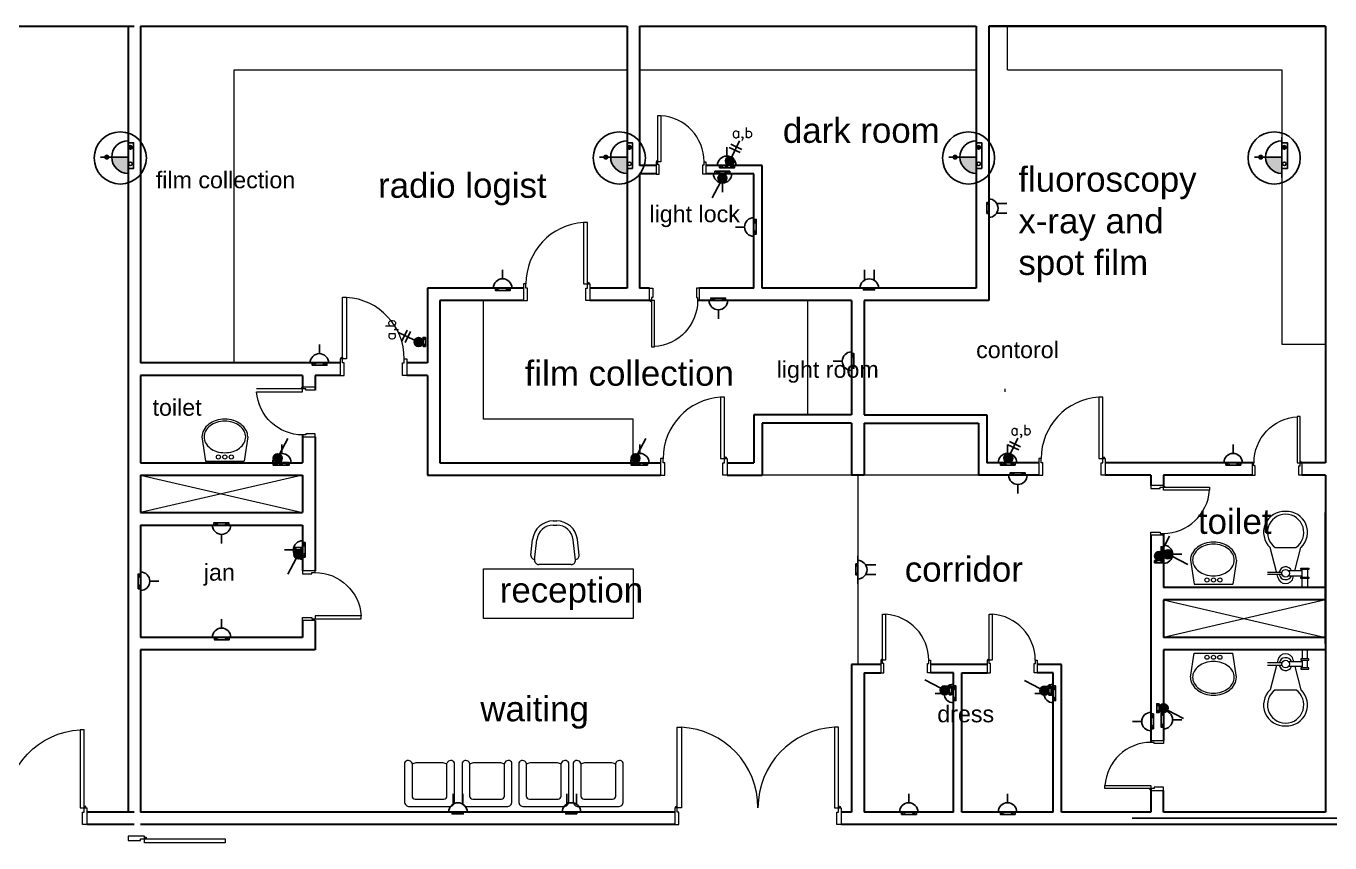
# Model space of a CAD drawing. Extents: x -15 to 148, y 313 to 399.
# Drawn here: x 64.1 to 79.78, y 357.9 to 367.73 of the extents above; entities that cross this region are included whole.
import ezdxf

# ---------------------------------------------------------------- set-up
doc = ezdxf.new("R2010")
doc.units = 0
doc.header["$LTSCALE"] = 0.15
doc.layers.get('0').update_dxf_attribs({"color": 252})
for name, color, linetype in [('0 BDH', 252, 'Continuous'), ('0 NAMES', 252, 'Continuous'), ('0 sockets', 252, 'Continuous'), ('d1', 252, 'Continuous'), ('E- Power- SYM', 4, 'Continuous'), ('E-SOCK', 2, 'Continuous'), ('E-TEXT', 3, 'Continuous'), ('Lighting Swiches Layer', 4, 'Continuous'), ('XREF', 8, 'Continuous')]:
    doc.layers.add(name, color=color, linetype=linetype)
for name, color, linetype, lineweight in [('anal', 252, 'Continuous', 20), ('DOOR', 252, 'Continuous', 20), ('FIXT', 252, 'Continuous', 9), ('FUR', 252, 'Continuous', 9), ('wall', 252, 'Continuous', 30), ('WC', 252, 'Continuous', 9)]:
    doc.layers.add(name, color=color, linetype=linetype, lineweight=lineweight)
doc.styles.add('E80', font='simplex.shx', dxfattribs={"height": 200})
pattern_1 = [(0, (0, 0), (0, 6.985), [5.08, -1.905]), (90, (0, 0), (-6.985, 4e-16), [5.08, -1.905])]

# ---------------------------------------------------------------- blocks, each defined once
blk = doc.blocks.new('D100')
at = {"layer": 'DOOR'}
for points in [[(0.03, 0.2), (0.03, 1.14), (0.078, 1.14), (0.078, 0.2)], [(0.03, 0.2), (0, 0.2), (0, 0), (0.05, 0), (0.05, 0.15), (0.03, 0.15)], [(0.97, 0.2), (1, 0.2), (1, 0), (0.95, 0), (0.95, 0.15), (0.97, 0.15)]]:
    blk.add_lwpolyline(points, close=True, dxfattribs=at)
blk.add_circle((0.02, 0.21), 0.01, dxfattribs=at)
blk.add_arc((0.029, 0.2), 0.941, 0.0029, 86.9663, dxfattribs=at)
blk = doc.blocks.new('ARCH')
at = {"layer": 'anal'}
for p, q in [((75.9, 367.2), (75.9, 367.725)), ((66.6, 363.675), (66.6, 367.2)), ((66.6, 367.2), (71.325, 367.2)), ((71.475, 367.2), (75.525, 367.2)), ((75.9, 367.2), (79.2, 367.2)), ((79.2, 367.2), (79.2, 363.9)), ((73.5, 363.05), (73.5, 364.425)), ((79.2, 363.9), (79.725, 363.9)), ((65.475, 362.325), (67.425, 361.875)), ((67.425, 362.325), (65.475, 361.875)), ((74.1, 362.325), (74.1, 360.05)), ((69.6, 361.2), (71.4, 361.2)), ((69.6, 360.6), (69.6, 361.2)), ((71.4, 361.2), (71.4, 360.6)), ((77.775, 360.825), (79.725, 360.375)), ((79.725, 360.825), (77.775, 360.375)), ((71.4, 360.6), (69.6, 360.6)), ((77.4, 358.2), (82.2, 358.2)), ((82.2, 358.2), (77.4, 358.2))]:
    blk.add_line(p, q, dxfattribs=at)
at = {"layer": 'DOOR'}
for p, q in [((71.697, 366.648), (71.733, 366.648)), ((71.697, 366.093), (71.697, 366.648)), ((71.733, 366.648), (71.733, 366.093)), ((71.674, 366.093), (71.674, 365.943)), ((71.697, 366.093), (71.674, 366.093)), ((71.697, 366.056), (71.697, 366.093)), ((71.733, 366.093), (71.697, 366.093)), ((72.252, 366.056), (72.252, 366.093)), ((72.252, 366.093), (72.274, 366.093)), ((72.274, 366.093), (72.274, 365.943)), ((71.674, 365.943), (71.712, 365.943)), ((71.712, 366.056), (71.697, 366.056)), ((71.712, 365.943), (71.712, 366.056)), ((72.237, 366.056), (72.252, 366.056)), ((72.237, 365.943), (72.237, 366.056)), ((72.274, 365.943), (72.237, 365.943)), ((71.597, 364.575), (71.634, 364.575)), ((71.597, 364.425), (71.597, 364.575)), ((71.634, 364.575), (71.634, 364.463)), ((72.159, 364.575), (72.159, 364.463)), ((72.197, 364.575), (72.159, 364.575)), ((72.197, 364.425), (72.197, 364.575)), ((71.619, 364.425), (71.597, 364.425)), ((71.619, 364.463), (71.619, 364.425)), ((71.634, 364.463), (71.619, 364.463)), ((71.619, 364.425), (71.619, 363.87)), ((71.655, 364.425), (71.619, 364.425)), ((71.655, 363.87), (71.655, 364.425)), ((72.159, 364.463), (72.174, 364.463)), ((72.174, 364.463), (72.174, 364.425)), ((72.174, 364.425), (72.197, 364.425)), ((71.619, 363.87), (71.655, 363.87)), ((67.425, 363.364), (66.87, 363.364)), ((66.87, 363.328), (67.425, 363.328)), ((67.425, 363.364), (67.425, 363.386)), ((67.425, 363.386), (67.575, 363.386)), ((67.462, 363.364), (67.425, 363.364)), ((67.425, 363.328), (67.425, 363.364)), ((67.462, 363.349), (67.462, 363.364)), ((67.575, 363.349), (67.462, 363.349)), ((67.575, 363.386), (67.575, 363.349)), ((75.87, 363.364), (75.87, 363.328)), ((79.383, 363.03), (79.383, 362.475)), ((79.419, 363.03), (79.383, 363.03)), ((79.419, 362.475), (79.419, 363.03)), ((67.462, 362.809), (67.425, 362.809)), ((67.425, 362.809), (67.425, 362.786)), ((67.425, 362.786), (67.575, 362.786)), ((67.462, 362.824), (67.462, 362.809)), ((67.575, 362.824), (67.462, 362.824)), ((67.575, 362.786), (67.575, 362.824)), ((78.841, 362.475), (78.841, 362.325)), ((78.864, 362.475), (78.841, 362.475)), ((78.864, 362.437), (78.864, 362.475)), ((79.383, 362.475), (79.419, 362.475)), ((79.419, 362.437), (79.419, 362.475)), ((79.419, 362.475), (79.441, 362.475)), ((79.441, 362.475), (79.441, 362.325)), ((78.841, 362.325), (78.879, 362.325)), ((78.879, 362.437), (78.864, 362.437)), ((78.879, 362.325), (78.879, 362.437)), ((79.404, 362.437), (79.419, 362.437)), ((79.404, 362.325), (79.404, 362.437)), ((79.441, 362.325), (79.404, 362.325)), ((77.625, 362.202), (77.625, 362.165)), ((77.775, 362.202), (77.625, 362.202)), ((77.625, 362.165), (77.737, 362.165)), ((77.737, 362.18), (77.775, 362.18)), ((77.737, 362.165), (77.737, 362.18)), ((77.775, 362.18), (77.775, 362.202)), ((77.775, 362.143), (77.775, 362.18)), ((77.775, 362.18), (78.33, 362.18)), ((78.33, 362.18), (78.33, 362.143)), ((78.33, 362.143), (77.775, 362.143)), ((77.625, 361.64), (77.737, 361.64)), ((77.625, 361.602), (77.625, 361.64)), ((77.775, 361.602), (77.625, 361.602)), ((77.737, 361.64), (77.737, 361.625)), ((77.737, 361.625), (77.775, 361.625)), ((77.775, 361.625), (77.775, 361.602)), ((67.425, 361.176), (67.425, 361.139)), ((67.575, 361.176), (67.425, 361.176)), ((67.425, 361.139), (67.537, 361.139)), ((67.537, 361.154), (67.575, 361.154)), ((67.537, 361.139), (67.537, 361.154)), ((67.575, 361.154), (67.575, 361.176)), ((67.425, 360.576), (67.425, 360.614)), ((67.425, 360.614), (67.537, 360.614)), ((67.537, 360.614), (67.537, 360.599)), ((67.537, 360.599), (67.575, 360.599)), ((67.575, 360.635), (67.575, 360.599)), ((68.13, 360.635), (67.575, 360.635)), ((67.575, 360.599), (68.13, 360.599)), ((67.575, 360.599), (67.575, 360.591)), ((68.13, 360.599), (68.13, 360.635)), ((74.399, 360.655), (74.435, 360.655)), ((74.399, 360.1), (74.399, 360.655)), ((74.435, 360.655), (74.435, 360.1)), ((75.68, 360.655), (75.716, 360.655)), ((75.68, 360.1), (75.68, 360.655)), ((75.716, 360.655), (75.716, 360.1)), ((67.575, 360.576), (67.425, 360.576)), ((74.376, 360.1), (74.376, 359.95)), ((74.399, 360.1), (74.376, 360.1)), ((74.399, 360.062), (74.399, 360.1)), ((74.435, 360.1), (74.399, 360.1)), ((74.414, 360.062), (74.399, 360.062)), ((74.414, 359.95), (74.414, 360.062)), ((74.939, 360.062), (74.954, 360.062)), ((74.939, 359.95), (74.939, 360.062)), ((74.954, 360.062), (74.954, 360.1)), ((74.954, 360.1), (74.976, 360.1)), ((74.976, 360.1), (74.976, 359.95)), ((75.657, 360.1), (75.657, 359.95)), ((75.68, 360.1), (75.657, 360.1)), ((75.68, 360.062), (75.68, 360.1)), ((75.716, 360.1), (75.68, 360.1)), ((75.695, 360.062), (75.68, 360.062)), ((75.695, 359.95), (75.695, 360.062)), ((76.22, 360.062), (76.235, 360.062)), ((76.22, 359.95), (76.22, 360.062)), ((76.235, 360.062), (76.235, 360.1)), ((76.235, 360.1), (76.257, 360.1)), ((76.257, 360.1), (76.257, 359.95)), ((74.376, 359.95), (74.414, 359.95)), ((74.976, 359.95), (74.939, 359.95)), ((75.657, 359.95), (75.695, 359.95)), ((76.257, 359.95), (76.22, 359.95)), ((77.625, 359.135), (77.775, 359.135)), ((77.625, 359.113), (77.625, 359.135)), ((77.662, 359.113), (77.625, 359.113)), ((77.662, 359.098), (77.662, 359.113)), ((77.775, 359.098), (77.662, 359.098)), ((77.775, 359.135), (77.775, 359.098)), ((77.07, 358.594), (77.625, 358.594)), ((77.07, 358.558), (77.07, 358.594)), ((77.625, 358.558), (77.07, 358.558)), ((77.625, 358.594), (77.625, 358.558)), ((77.662, 358.558), (77.625, 358.558)), ((77.625, 358.558), (77.625, 358.535)), ((77.662, 358.573), (77.662, 358.558)), ((77.775, 358.573), (77.662, 358.573)), ((77.775, 358.535), (77.775, 358.573)), ((77.625, 358.535), (77.775, 358.535))]:
    blk.add_line(p, q, dxfattribs=at)
for points in [[(70.849, 364.625), (70.849, 365.365), (70.801, 365.365), (70.801, 364.625)], [(70.109, 364.625), (70.079, 364.625), (70.079, 364.425), (70.129, 364.425), (70.129, 364.575), (70.109, 364.575)], [(70.849, 364.625), (70.879, 364.625), (70.879, 364.425), (70.829, 364.425), (70.829, 364.575), (70.849, 364.575)], [(67.906, 363.725), (67.906, 364.465), (67.954, 364.465), (67.954, 363.725)], [(67.906, 363.725), (67.876, 363.725), (67.876, 363.525), (67.926, 363.525), (67.926, 363.675), (67.906, 363.675)], [(68.646, 363.725), (68.676, 363.725), (68.676, 363.525), (68.626, 363.525), (68.626, 363.675), (68.646, 363.675)], [(72.499, 362.525), (72.499, 363.265), (72.451, 363.265), (72.451, 362.525)], [(77.045, 362.525), (77.045, 363.265), (76.997, 363.265), (76.997, 362.525)], [(71.759, 362.525), (71.729, 362.525), (71.729, 362.325), (71.779, 362.325), (71.779, 362.475), (71.759, 362.475)], [(72.499, 362.525), (72.529, 362.525), (72.529, 362.325), (72.479, 362.325), (72.479, 362.475), (72.499, 362.475)], [(76.305, 362.525), (76.275, 362.525), (76.275, 362.325), (76.325, 362.325), (76.325, 362.475), (76.305, 362.475)], [(77.045, 362.525), (77.075, 362.525), (77.075, 362.325), (77.025, 362.325), (77.025, 362.475), (77.045, 362.475)], [(71.929, 358.325), (71.929, 359.295), (71.979, 359.295), (71.979, 358.325)], [(73.869, 358.325), (73.869, 359.295), (73.819, 359.295), (73.819, 358.325)], [(71.929, 358.325), (71.899, 358.325), (71.899, 358.125), (71.949, 358.125), (71.949, 358.275), (71.929, 358.275)], [(73.869, 358.325), (73.899, 358.325), (73.899, 358.125), (73.849, 358.125), (73.849, 358.275), (73.869, 358.275)], [(65.525, 357.954), (65.525, 357.984), (65.325, 357.984), (65.325, 357.934), (65.475, 357.934), (65.475, 357.954)], [(65.525, 357.954), (66.495, 357.954), (66.495, 357.904), (65.525, 357.904)]]:
    blk.add_lwpolyline(points, close=True, dxfattribs=at)
for centre in [(70.859, 364.635), (67.896, 363.735), (72.509, 362.535), (77.055, 362.535), (71.919, 358.335), (73.879, 358.335), (65.535, 357.964)]:
    blk.add_circle(centre, 0.01, dxfattribs=at)
for centre, radius, start, end in [((70.849, 364.625), 0.74, 93.7231, 180), ((67.906, 363.725), 0.74, 0, 86.2769), ((72.499, 362.525), 0.74, 93.7231, 180), ((77.045, 362.525), 0.74, 93.7231, 180), ((71.929, 358.325), 0.971, 0, 87.0492), ((73.871, 358.325), 0.971, 92.9508, 180)]:
    blk.add_arc(centre, radius, start, end, dxfattribs=at)
for centre, major_axis, start_param, end_param in [((71.697, 366.093), (0.392, 0.392), 5.497787, 7.003603), ((71.689, 366.101), (0.0053, 0.0053), 5.497787, 11.780972), ((77.782, 362.187), (0.0053, 0.0053), 3.926991, 10.210176), ((77.775, 362.18), (-0.392, 0.392), 2.356194, 3.86201), ((74.399, 360.1), (-0.392, 0.392), 3.926991, 5.432806), ((75.68, 360.1), (-0.392, 0.392), 3.926991, 5.432806), ((74.391, 360.107), (0.0053, 0.0053), 5.497787, 11.780972), ((75.672, 360.107), (0.0053, 0.0053), 5.497787, 11.780972), ((77.625, 358.558), (-0.392, 0.392), -0.785398, 0.720417), ((77.617, 358.55), (0.0053, 0.0053), 0.785398, 7.068583)]:
    blk.add_ellipse(centre, major_axis=major_axis, ratio=1, start_param=start_param, end_param=end_param, dxfattribs=at)
at = {"layer": 'DOOR', "extrusion": (0, 0, -1)}
for centre, major_axis, start_param, end_param in [((71.612, 364.418), (-0.0053, 0.0053), 2.356194490190417, 8.639379797370003), ((71.619, 364.425), (-0.392, 0.392), 2.356194, 3.86201), ((67.425, 363.364), (0.392, 0.392), 2.356194, 3.86201), ((67.417, 363.371), (-0.0053, 0.0053), 3.926991, 10.210176), ((79.419, 362.475), (-0.392, 0.392), 5.497787, 7.003603), ((79.426, 362.482), (-0.0053, 0.0053), 5.497787, 11.780972), ((67.575, 360.599), (0.392, 0.392), -0.785398, 0.720417), ((67.582, 360.591), (-0.0053, 0.0053), 5.497787, 7.068583)]:
    blk.add_ellipse(centre, major_axis=major_axis, ratio=1, start_param=start_param, end_param=end_param, dxfattribs=at)
at = {"layer": 'FIXT'}
for p, q in [((69.6, 363), (69.6, 364.425)), ((71.4, 363), (69.6, 363)), ((71.4, 362.475), (71.4, 363)), ((66.214, 362.785), (66.255, 362.494)), ((66.764, 362.785), (66.723, 362.494)), ((66.255, 362.494), (66.723, 362.494)), ((75.55, 362.325), (72.95, 362.325)), ((78.102, 361.305), (78.143, 361.014)), ((78.652, 361.305), (78.611, 361.014)), ((78.143, 361.014), (78.611, 361.014)), ((78.102, 359.895), (78.143, 360.186)), ((78.143, 360.186), (78.611, 360.186)), ((78.652, 359.895), (78.611, 360.186))]:
    blk.add_line(p, q, dxfattribs=at)
for centre in [(66.412, 362.544), (66.489, 362.544), (66.567, 362.544), (78.299, 361.064), (78.377, 361.064), (78.454, 361.064), (78.299, 360.136), (78.377, 360.136), (78.454, 360.136)]:
    blk.add_circle(centre, 0.025, dxfattribs=at)
for centre, radius, start, end in [((66.468, 362.714), 0.282, 107.4592, 127.2098), ((66.468, 362.714), 0.257, 107.4592, 127.2098), ((66.489, 362.647), 0.353, 90, 107.4592), ((66.489, 362.647), 0.328, 90, 107.4592), ((66.489, 362.647), 0.353, 72.5408, 90), ((66.489, 362.647), 0.328, 72.5408, 90), ((66.511, 362.714), 0.257, 52.7902, 72.5408), ((66.511, 362.714), 0.282, 52.7902, 72.5408), ((66.385, 362.785), 0.171, 151.387, 180), ((66.435, 362.758), 0.228, 127.2098, 151.387), ((66.385, 362.785), 0.146, 151.387, 180), ((66.385, 362.785), 0.146, 180, 208.613), ((66.435, 362.758), 0.203, 127.2098, 151.387), ((66.543, 362.758), 0.203, 28.613, 52.7902), ((66.543, 362.758), 0.228, 28.613, 52.7902), ((66.594, 362.785), 0.146, 0, 28.613), ((66.594, 362.785), 0.146, 331.387, 360), ((66.594, 362.785), 0.171, 0, 28.613), ((66.435, 362.812), 0.203, 208.613, 232.7902), ((66.468, 362.855), 0.257, 232.7902, 252.5408), ((66.511, 362.855), 0.257, 287.4592, 307.2098), ((66.543, 362.812), 0.203, 307.2098, 331.387), ((66.489, 362.923), 0.328, 252.5408, 270), ((66.489, 362.923), 0.328, 270, 287.4592), ((78.272, 361.305), 0.171, 151.387, 180), ((78.323, 361.278), 0.228, 127.2098, 151.387), ((78.272, 361.305), 0.146, 151.387, 180), ((78.323, 361.278), 0.203, 127.2098, 151.387), ((78.355, 361.234), 0.282, 107.4592, 127.2098), ((78.355, 361.234), 0.257, 107.4592, 127.2098), ((78.377, 361.167), 0.353, 90, 107.4592), ((78.377, 361.167), 0.328, 90, 107.4592), ((78.377, 361.167), 0.353, 72.5408, 90), ((78.377, 361.167), 0.328, 72.5408, 90), ((78.398, 361.234), 0.257, 52.7902, 72.5408), ((78.398, 361.234), 0.282, 52.7902, 72.5408), ((78.431, 361.278), 0.203, 28.613, 52.7902), ((78.431, 361.278), 0.228, 28.613, 52.7902), ((78.481, 361.305), 0.146, 0, 28.613), ((78.481, 361.305), 0.171, 0, 28.613), ((78.272, 361.305), 0.146, 180, 208.613), ((78.323, 361.332), 0.203, 208.613, 232.7902), ((78.431, 361.332), 0.203, 307.2098, 331.387), ((78.481, 361.305), 0.146, 331.387, 360), ((78.355, 361.375), 0.257, 232.7902, 252.5408), ((78.377, 361.443), 0.328, 252.5408, 270), ((78.377, 361.443), 0.328, 270, 287.4592), ((78.398, 361.375), 0.257, 287.4592, 307.2098), ((78.272, 359.895), 0.146, 151.387, 180), ((78.323, 359.868), 0.203, 127.2098, 151.387), ((78.355, 359.825), 0.257, 107.4592, 127.2098), ((78.377, 359.757), 0.328, 90, 107.4592), ((78.377, 359.757), 0.328, 72.5408, 90), ((78.398, 359.825), 0.257, 52.7902, 72.5408), ((78.431, 359.868), 0.203, 28.613, 52.7902), ((78.481, 359.895), 0.146, 0, 28.613), ((78.272, 359.895), 0.171, 180, 208.613), ((78.323, 359.922), 0.228, 208.613, 232.7902), ((78.272, 359.895), 0.146, 180, 208.613), ((78.323, 359.922), 0.203, 208.613, 232.7902), ((78.431, 359.922), 0.203, 307.2098, 331.387), ((78.431, 359.922), 0.228, 307.2098, 331.387), ((78.481, 359.895), 0.146, 331.387, 360), ((78.481, 359.895), 0.171, 331.387, 360), ((78.355, 359.966), 0.282, 232.7902, 252.5408), ((78.355, 359.966), 0.257, 232.7902, 252.5408), ((78.377, 360.033), 0.353, 252.5408, 270), ((78.377, 360.033), 0.328, 252.5408, 270), ((78.377, 360.033), 0.328, 270, 287.4592), ((78.377, 360.033), 0.353, 270, 287.4592), ((78.398, 359.966), 0.257, 287.4592, 307.2098), ((78.398, 359.966), 0.282, 287.4592, 307.2098)]:
    blk.add_arc(centre, radius, start, end, dxfattribs=at)
at = {"layer": 'FUR'}
for p, q in [((70.439, 361.775), (70.48, 361.775)), ((70.439, 361.725), (70.48, 361.725)), ((70.17, 361.365), (70.19, 361.552)), ((70.214, 361.304), (70.24, 361.546)), ((70.705, 361.304), (70.678, 361.546)), ((70.748, 361.365), (70.728, 361.552)), ((70.655, 361.25), (70.264, 361.25)), ((68.65, 358.865), (68.65, 358.4)), ((69.115, 358.865), (68.785, 358.865)), ((69.25, 358.4), (69.25, 358.865)), ((69.342, 358.865), (69.342, 358.4)), ((69.807, 358.865), (69.477, 358.865)), ((69.942, 358.4), (69.942, 358.865)), ((70.024, 358.865), (70.024, 358.4)), ((70.489, 358.865), (70.159, 358.865)), ((70.624, 358.4), (70.624, 358.865)), ((70.679, 358.865), (70.679, 358.4)), ((71.144, 358.865), (70.814, 358.865)), ((71.279, 358.4), (71.279, 358.865)), ((68.74, 358.863), (68.74, 358.467)), ((69.16, 358.467), (69.16, 358.863)), ((69.432, 358.863), (69.432, 358.467)), ((69.852, 358.467), (69.852, 358.863)), ((70.114, 358.863), (70.114, 358.467)), ((70.534, 358.467), (70.534, 358.863)), ((70.769, 358.863), (70.769, 358.467)), ((71.189, 358.467), (71.189, 358.863)), ((68.778, 358.43), (69.123, 358.43)), ((69.47, 358.43), (69.815, 358.43)), ((70.151, 358.43), (70.496, 358.43)), ((70.807, 358.43), (71.152, 358.43)), ((68.71, 358.34), (69.19, 358.34)), ((69.402, 358.34), (69.882, 358.34)), ((70.084, 358.34), (70.564, 358.34)), ((70.739, 358.34), (71.219, 358.34))]:
    blk.add_line(p, q, dxfattribs=at)
for centre, radius, start, end in [((70.439, 361.525), 0.25, 90, 173.857), ((70.439, 361.525), 0.2, 90, 173.857), ((70.48, 361.525), 0.25, 6.143, 90), ((70.48, 361.525), 0.2, 6.143, 90), ((70.22, 361.36), 0.05, 173.857, 270), ((70.264, 361.3), 0.05, 175.0303, 270), ((70.655, 361.3), 0.05, 270, 4.9697), ((70.699, 361.36), 0.05, 270, 6.143)]:
    blk.add_arc(centre, radius, start, end, dxfattribs=at)
for centre, major_axis, start_param, end_param in [((68.695, 358.847), (-0.0339, 0.0339), 4.256093, 6.69338), ((68.785, 358.805), (-0.0424, 0.0424), -0.785398, 0.062664), ((69.115, 358.805), (0.0424, 0.0424), 6.220521, 7.068583), ((69.206, 358.847), (0.0339, 0.0339), 5.87299, 8.310278), ((69.387, 358.847), (-0.0339, 0.0339), 4.256093, 6.69338), ((69.477, 358.805), (-0.0424, 0.0424), -0.785398, 0.062664), ((69.807, 358.805), (0.0424, 0.0424), 6.220521, 7.068583), ((69.897, 358.847), (0.0339, 0.0339), 5.87299, 8.310278), ((70.068, 358.847), (-0.0339, 0.0339), 4.256093, 6.69338), ((70.159, 358.805), (-0.0424, 0.0424), -0.785398, 0.062664), ((70.489, 358.805), (0.0424, 0.0424), 6.220521, 7.068583), ((70.579, 358.847), (0.0339, 0.0339), 5.87299, 8.310278), ((70.724, 358.847), (-0.0339, 0.0339), 4.256093, 6.69338), ((70.814, 358.805), (-0.0424, 0.0424), -0.785398, 0.062664), ((71.144, 358.805), (0.0424, 0.0424), 6.220521, 7.068583), ((71.235, 358.847), (0.0339, 0.0339), 5.87299, 8.310278), ((68.71, 358.4), (0.0424, 0.0424), 2.356194, 3.926991), ((68.778, 358.467), (0.0265, 0.0265), 2.356194, 3.926991), ((69.123, 358.467), (-0.0265, 0.0265), 2.356194, 3.926991), ((69.19, 358.4), (-0.0424, 0.0424), 2.356194, 3.926991), ((69.402, 358.4), (0.0424, 0.0424), 2.356194, 3.926991), ((69.47, 358.467), (0.0265, 0.0265), 2.356194, 3.926991), ((69.815, 358.467), (-0.0265, 0.0265), 2.356194, 3.926991), ((69.882, 358.4), (-0.0424, 0.0424), 2.356194, 3.926991), ((70.084, 358.4), (0.0424, 0.0424), 2.356194, 3.926991), ((70.151, 358.467), (0.0265, 0.0265), 2.356194, 3.926991), ((70.496, 358.467), (-0.0265, 0.0265), 2.356194, 3.926991), ((70.564, 358.4), (-0.0424, 0.0424), 2.356194, 3.926991), ((70.739, 358.4), (0.0424, 0.0424), 2.356194, 3.926991), ((70.807, 358.467), (0.0265, 0.0265), 2.356194, 3.926991), ((71.152, 358.467), (-0.0265, 0.0265), 2.356194, 3.926991), ((71.219, 358.4), (-0.0424, 0.0424), 2.356194, 3.926991)]:
    blk.add_ellipse(centre, major_axis=major_axis, ratio=1, start_param=start_param, end_param=end_param, dxfattribs=at)
at = {"layer": 'wall'}
for p, q in [((55.875, 367.725), (65.4, 367.725)), ((65.325, 367.725), (65.325, 358.275)), ((65.475, 367.725), (71.325, 367.725)), ((65.475, 367.725), (65.475, 363.675)), ((71.325, 367.725), (71.325, 364.575)), ((71.475, 367.725), (75.525, 367.725)), ((71.475, 367.725), (71.475, 366.05)), ((75.525, 367.725), (75.525, 364.575)), ((77.925, 367.725), (75.675, 367.725)), ((75.675, 367.725), (79.725, 367.725)), ((75.675, 367.725), (75.675, 364.425)), ((79.725, 367.725), (77.925, 367.725)), ((79.725, 367.725), (79.725, 362.475)), ((71.674, 366.05), (71.475, 366.05)), ((71.475, 365.95), (71.475, 364.575)), ((71.674, 365.95), (71.475, 365.95)), ((72.95, 366.05), (72.274, 366.05)), ((72.85, 365.95), (72.274, 365.95)), ((72.85, 364.575), (72.85, 365.95)), ((72.95, 364.575), (72.95, 366.05)), ((68.925, 364.575), (68.925, 363.675)), ((70.079, 364.575), (68.925, 364.575)), ((71.325, 364.575), (70.879, 364.575)), ((71.597, 364.575), (71.475, 364.575)), ((72.85, 364.575), (72.197, 364.575)), ((75.525, 364.575), (72.95, 364.575)), ((69.075, 364.425), (69.075, 362.475)), ((70.079, 364.425), (69.075, 364.425)), ((71.4, 364.425), (70.879, 364.425)), ((71.61, 364.425), (71.4, 364.425)), ((74.025, 364.425), (72.174, 364.425)), ((74.025, 364.425), (74.025, 363.05)), ((75.675, 364.425), (74.175, 364.425)), ((74.175, 364.425), (74.175, 363.05)), ((67.876, 363.675), (65.475, 363.675)), ((68.925, 363.675), (68.676, 363.675)), ((67.425, 363.525), (65.475, 363.525)), ((65.475, 363.525), (65.475, 362.475)), ((67.425, 363.525), (67.425, 363.371)), ((67.876, 363.525), (67.575, 363.525)), ((67.575, 363.525), (67.575, 363.349)), ((68.925, 363.525), (68.676, 363.525)), ((68.925, 363.525), (68.925, 362.325)), ((72.85, 363.05), (72.85, 362.475)), ((74.025, 363.05), (72.85, 363.05)), ((72.95, 362.95), (72.95, 362.325)), ((74.025, 362.95), (72.95, 362.95)), ((74.025, 362.95), (74.025, 362.325)), ((74.175, 363.05), (75.65, 363.05)), ((74.175, 362.95), (75.55, 362.95)), ((74.175, 362.95), (74.175, 362.325)), ((75.55, 362.95), (75.55, 362.325)), ((75.65, 363.05), (75.65, 362.475)), ((67.425, 362.809), (67.425, 362.475)), ((67.575, 362.786), (67.575, 361.176)), ((65.475, 362.475), (67.425, 362.475)), ((69.075, 362.475), (71.729, 362.475)), ((72.529, 362.475), (72.85, 362.475)), ((76.275, 362.475), (75.65, 362.475)), ((78.863, 362.475), (77.075, 362.475)), ((79.725, 362.475), (79.425, 362.475)), ((65.475, 362.325), (67.425, 362.325)), ((65.475, 362.325), (65.475, 361.875)), ((67.425, 362.325), (67.425, 361.875)), ((68.925, 362.325), (71.729, 362.325)), ((72.529, 362.325), (72.95, 362.325)), ((74.175, 362.325), (74.025, 362.325)), ((76.275, 362.325), (75.55, 362.325)), ((77.625, 362.325), (77.075, 362.325)), ((77.625, 362.325), (77.625, 362.202)), ((78.841, 362.325), (77.775, 362.325)), ((77.775, 362.325), (77.775, 362.187)), ((79.725, 362.325), (79.441, 362.325)), ((79.725, 362.325), (79.725, 358.275)), ((65.475, 361.875), (67.425, 361.875)), ((79.725, 360.3), (79.725, 361.875)), ((65.475, 361.725), (67.425, 361.725)), ((65.475, 361.725), (65.475, 360.375)), ((67.425, 361.725), (67.425, 361.176)), ((77.625, 361.602), (77.625, 359.113)), ((77.775, 361.625), (77.775, 360.975)), ((79.725, 360.975), (77.775, 360.975)), ((79.725, 360.825), (77.775, 360.825)), ((77.775, 360.825), (77.775, 360.375)), ((67.425, 360.576), (67.425, 360.375)), ((67.575, 360.576), (67.575, 360.225)), ((67.425, 360.375), (65.475, 360.375)), ((79.725, 360.375), (77.775, 360.375)), ((67.575, 360.225), (65.475, 360.225)), ((65.475, 360.225), (65.475, 358.275)), ((79.725, 360.225), (77.775, 360.225)), ((77.775, 360.225), (77.775, 359.135)), ((74.377, 360.05), (74.025, 360.05)), ((74.025, 360.05), (74.025, 358.275)), ((75.657, 360.05), (74.976, 360.05)), ((76.55, 360.05), (76.257, 360.05)), ((76.55, 358.275), (76.55, 360.05)), ((74.175, 359.95), (74.376, 359.95)), ((74.175, 359.95), (74.175, 358.275)), ((75.25, 359.95), (74.976, 359.95)), ((75.25, 358.275), (75.25, 359.95)), ((75.35, 359.95), (75.657, 359.95)), ((75.35, 358.275), (75.35, 359.95)), ((76.45, 359.95), (76.257, 359.95)), ((76.45, 358.275), (76.45, 359.95)), ((77.625, 358.55), (77.625, 358.275)), ((77.775, 358.275), (77.775, 358.535)), ((65.4, 358.275), (64.829, 358.275)), ((71.899, 358.275), (65.475, 358.275)), ((74.025, 358.275), (73.899, 358.275)), ((75.25, 358.275), (74.175, 358.275)), ((76.45, 358.275), (75.35, 358.275)), ((77.625, 358.275), (76.55, 358.275)), ((79.725, 358.275), (77.775, 358.275)), ((65.4, 358.125), (64.829, 358.125)), ((71.899, 358.125), (65.475, 358.125)), ((80.4, 358.125), (73.899, 358.125))]:
    blk.add_line(p, q, dxfattribs=at)
at = {"layer": 'WC'}
for p, q in [((79.135, 361.162), (79.059, 361.455)), ((79.12, 361.455), (79.368, 361.455)), ((79.357, 361.177), (79.429, 361.455)), ((79.028, 361.161), (79.201, 361.161)), ((79.201, 361.13), (79.028, 361.13)), ((79.151, 361.099), (79.143, 361.131)), ((79.278, 361.115), (79.445, 361.115)), ((79.445, 361.177), (79.279, 361.177)), ((79.337, 361.099), (79.341, 361.115)), ((79.429, 361.208), (79.522, 361.208)), ((79.429, 361.192), (79.429, 361.208)), ((79.522, 361.192), (79.429, 361.192)), ((79.429, 361.084), (79.429, 361.099)), ((79.429, 361.099), (79.522, 361.099)), ((79.522, 361.084), (79.429, 361.084)), ((79.445, 361.099), (79.445, 361.192)), ((79.445, 360.976), (79.445, 361.084)), ((79.507, 361.192), (79.507, 361.099)), ((79.507, 361.084), (79.507, 360.976)), ((79.522, 361.208), (79.522, 361.192)), ((79.522, 361.099), (79.522, 361.084)), ((79.445, 360.224), (79.445, 360.116)), ((79.507, 360.116), (79.507, 360.224)), ((79.201, 360.07), (79.028, 360.07)), ((79.028, 360.039), (79.201, 360.039)), ((79.135, 360.038), (79.059, 359.745)), ((79.151, 360.101), (79.143, 360.069)), ((79.278, 360.085), (79.445, 360.085)), ((79.445, 360.023), (79.279, 360.023)), ((79.337, 360.101), (79.341, 360.085)), ((79.357, 360.023), (79.429, 359.745)), ((79.522, 360.116), (79.429, 360.116)), ((79.429, 360.116), (79.429, 360.101)), ((79.429, 360.101), (79.522, 360.101)), ((79.429, 360.008), (79.429, 359.992)), ((79.522, 360.008), (79.429, 360.008)), ((79.429, 359.992), (79.522, 359.992)), ((79.445, 360.101), (79.445, 360.008)), ((79.507, 360.008), (79.507, 360.101)), ((79.522, 360.101), (79.522, 360.116)), ((79.522, 359.992), (79.522, 360.008)), ((79.12, 359.745), (79.368, 359.745))]:
    blk.add_line(p, q, dxfattribs=at)
for centre in [(79.244, 361.146), (79.244, 360.054)]:
    blk.add_circle(centre, 0.0463, dxfattribs=at)
for centre, radius, start, end in [((79.229, 361.638), 0.25, 86.62, 226.9828), ((79.245, 361.636), 0.22, 90.3, 235.4946), ((79.259, 361.638), 0.25, 313.0172, 93.38), ((79.243, 361.636), 0.22, 304.5054, 89.7), ((79.244, 361.146), 0.0772, 23.4137, 168.1237), ((79.244, 361.116), 0.0942, 190.3889, 349.6111), ((79.244, 361.146), 0.0772, 191.423, 337.1495), ((79.244, 360.084), 0.0942, 10.3889, 169.6111), ((79.244, 360.054), 0.0772, 22.8505, 168.577), ((79.244, 360.054), 0.0772, 191.8763, 336.5863), ((79.229, 359.562), 0.25, 133.0172, 273.38), ((79.245, 359.564), 0.22, 124.5054, 269.7), ((79.259, 359.562), 0.25, 266.62, 46.9828), ((79.243, 359.564), 0.22, 270.3, 55.4946)]:
    blk.add_arc(centre, radius, start, end, dxfattribs=at)
at = {"layer": 'DOOR', "xscale": -1}
blk.add_blockref('D100', (64.829, 358.125), dxfattribs=at)
at = {"layer": 'd1', "width": 2.4256, "attachment_point": 1}
for s, insert, char_height in [('{\\fArial|b0|i0|c0|p34;dark room}', (73.199, 366.621), 0.3), ('{\\fArial|b0|i0|c0|p34;film collection}', (65.659, 365.975), 0.2), ('{\\fArial|b0|i0|c0|p34;radio logist}', (68.332, 365.96), 0.3), ('{\\fArial|b0|i0|c0|p34;fluoroscopy x-ray and spot film}', (76.031, 366.033), 0.3), ('{\\fArial|b0|i0|c0|p34;light lock}', (71.595, 365.567), 0.2), ('{\\fArial|b0|i0|c0|p34;contorol}', (75.523, 363.933), 0.2), ('{\\fArial|b0|i0|c0|p34;film collection}', (70.095, 363.701), 0.3), ('{\\fArial|b0|i0|c0|p34;light room}', (73.125, 363.696), 0.2), ('{\\fArial|b0|i0|c0|p34;toilet}', (65.62, 363.24), 0.2), ('{\\fArial|b0|i0|c0|p34;toilet}', (78.19, 361.919), 0.3), ('{\\fArial|b0|i0|c0|p34;jan}', (66.237, 361.257), 0.2), ('{\\fArial|b0|i0|c0|p34;corridor}', (74.665, 361.345), 0.3), ('{\\fArial|b0|i0|c0|p34;reception}', (69.795, 361.094), 0.3), ('{\\fArial|b0|i0|c0|p34;waiting}', (69.562, 359.666), 0.3), ('{\\fArial|b0|i0|c0|p34;dress}', (75.056, 359.554), 0.2)]:
    blk.add_mtext(s, dxfattribs=dict(at, insert=insert, char_height=char_height))
blk = doc.blocks.new('s')
at = {"layer": '0 BDH', "linetype": 'ByBlock'}
h = blk.add_hatch(dxfattribs=at)
h.set_pattern_fill('ANGLE', color=2)
h.set_pattern_definition([(0, (-147.759, -393.318), (0, 6.985), [5.08, -1.905]), (90, (-147.759, -393.318), (-6.985, 4e-16), [5.08, -1.905])])
h.paths.add_polyline_path([(0.073, 0.002, 1), (0.054, 0.002, 1)])
at = {"layer": '0 BDH', "color": 6, "linetype": 'ByBlock'}
blk.add_lwpolyline([(-0.089, 0.015), (0.089, 0.015), (0.089, -0.015), (-0.089, -0.015)], close=True, dxfattribs=at)
for centre in [(-0.064, 0.002), (0.064, 0.002)]:
    blk.add_circle(centre, 0.00918, dxfattribs=at)
blk = doc.blocks.new('*U180')
at = {"layer": 'E-SOCK'}
for p, q in [((-0.077, -0.021), (-0.077, 0.142)), ((0.077, -0.021), (0.077, 0.142)), ((-0.223, -0.149), (0.223, -0.149))]:
    blk.add_line(p, q, dxfattribs=at)
blk.add_arc((0, -0.149), 0.149, 0, 180, dxfattribs=at)
at = {"layer": '0 BDH', "color": 6, "linetype": 'ByBlock'}
blk.add_blockref('s', (-0.005, -0.163), dxfattribs=at)
blk = doc.blocks.new('*U165')
at = {"linetype": 'ByBlock'}
h = blk.add_hatch(dxfattribs=at)
h.set_pattern_fill('ANGLE', color=2)
h.set_pattern_definition([(0, (-301.6926, 2.516), (0, 6.985), [5.08, -1.905]), (90, (-301.6926, 2.516), (-6.985, 4e-16), [5.08, -1.905])])
h.paths.add_polyline_path([(87, -25, 1), (127, -25, 1)])
at = {"color": 6, "linetype": 'ByBlock'}
blk.add_lwpolyline([(-154, 0), (164, 0), (164, -52), (-154, -52)], close=True, dxfattribs=at)
for centre in [(-107, -25), (107, -25)]:
    blk.add_circle(centre, 20.1, dxfattribs=at)
at = {"layer": 'E-SOCK'}
for p, q in [((0, 200), (0, 395)), ((-300, 0), (300, 0))]:
    blk.add_line(p, q, dxfattribs=at)
blk.add_arc((0, 0), 200, 0, 180, dxfattribs=at)
blk = doc.blocks.new('WATHERPROOF SOCKER S.PH')
at = {"layer": 'E-SOCK', "color": 6}
for p, q in [((0, 0.111), (0, 0.22)), ((-0.167, 0), (0.167, 0))]:
    blk.add_line(p, q, dxfattribs=at)
blk.add_arc((0, 0), 0.111, 0, 180, dxfattribs=at)
at = {"layer": '0 BDH', "color": 6, "linetype": 'ByBlock'}
blk.add_blockref('s', (-0.001, -0.014), dxfattribs=at)
blk = doc.blocks.new('POWER SOCKET')
at = {"linetype": 'ByBlock'}
h = blk.add_hatch(dxfattribs=at)
h.set_pattern_fill('ANGLE', color=2)
h.set_pattern_definition(pattern_1)
h.paths.add_polyline_path([(127, -39, 1), (183, -39, 1)])
at = {"layer": 'E- Power- SYM'}
blk.add_hatch(color=256, dxfattribs=at).paths.add_polyline_path([(0, 262, 0.414214), (-262, 0), (-3, 0)])
at = {"layer": 'XREF'}
h = blk.add_hatch(color=1, dxfattribs=at)
edge = h.paths.add_edge_path()
edge.add_arc((-1, 340), 42.3, 0, 360)
at = {"color": 6, "linetype": 'ByBlock'}
blk.add_lwpolyline([(-183, 0), (229, 0), (229, -88), (-183, -88)], close=True, dxfattribs=at)
for centre in [(-109, -39), (155, -39)]:
    blk.add_circle(centre, 27.9, dxfattribs=at)
at = {"layer": 'E- Power- SYM'}
for p, q in [((0, 262, 0), (0, 442, 0)), ((321, 0, 0), (-327, 0, 0))]:
    blk.add_line(p, q, dxfattribs=at)
at = {"layer": 'E- Power- SYM', "elevation": 0}
blk.add_lwpolyline([(0, 262), (-3, 0)], dxfattribs=at)
at = {"layer": 'E- Power- SYM'}
blk.add_circle((-14, 124, 0), 418, dxfattribs=at)
blk.add_arc((0, 0, 0), 262, 0, 180, dxfattribs=at)
blk = doc.blocks.new('11')
at = {"layer": 'Lighting Swiches Layer'}
blk.add_hatch(color=256, dxfattribs=at).paths.add_polyline_path([(77310, 15167, 1), (77089, 15167, 1)])
blk.add_line((77251, 15264), (77455, 15654), dxfattribs=at)
blk.add_circle((77200, 15167), 110, dxfattribs=at)
blk = doc.blocks.new('switch one way one gang')
at = {"linetype": 'ByBlock'}
h = blk.add_hatch(dxfattribs=at)
h.set_pattern_fill('ANGLE', color=2)
h.set_pattern_definition(pattern_1)
h.paths.add_polyline_path([(0.098, -0.05, 1), (0.16, -0.05, 1)])
h = blk.add_hatch(dxfattribs=at)
h.set_pattern_fill('ANGLE', color=2)
h.set_pattern_definition(pattern_1)
h.paths.add_polyline_path([(0.16, -0.05, 1), (0.098, -0.05, 1)])
at = {"color": 6, "linetype": 'ByBlock'}
blk.add_lwpolyline([(-0.179, 0), (0.179, 0), (0.179, -0.095), (-0.179, -0.095)], close=True, dxfattribs=at)
for centre in [(-0.129, -0.05), (0.129, -0.05)]:
    blk.add_circle(centre, 0.0311, dxfattribs=at)
at = {"layer": 'E- Power- SYM', "xscale": 0.001626735360157606, "yscale": 0.001626735360157606, "zscale": 0.001626735360157606}
blk.add_blockref('11', (-125.583, -24.493), dxfattribs=at)
blk = doc.blocks.new('switch one way two gang')
at = {"linetype": 'ByBlock'}
h = blk.add_hatch(dxfattribs=at)
h.set_pattern_fill('ANGLE', color=2)
h.set_pattern_definition([(0, (0.01, -0.0003), (0, 6.985), [5.08, -1.905]), (90, (0.01, -0.0003), (-6.985, 4e-16), [5.08, -1.905])])
h.paths.add_polyline_path([(0.17, -0.05, 1), (0.107, -0.05, 1)])
h = blk.add_hatch(dxfattribs=at)
h.set_pattern_fill('ANGLE', color=2)
h.set_pattern_definition(pattern_1)
h.paths.add_polyline_path([(0.107, -0.05, 1), (0.17, -0.05, 1)])
at = {"layer": 'Lighting Swiches Layer'}
blk.add_hatch(color=256, dxfattribs=at).paths.add_polyline_path([(0.179, 0.179, 1), (-0.179, 0.179, 1)])
at = {"color": 6, "linetype": 'ByBlock'}
blk.add_lwpolyline([(-0.169, 0), (0.189, 0), (0.189, -0.095), (-0.169, -0.095)], close=True, dxfattribs=at)
for centre in [(-0.119, -0.05), (0.139, -0.05)]:
    blk.add_circle(centre, 0.0311, dxfattribs=at)
at = {"layer": 'Lighting Swiches Layer'}
for p, q in [((-0.02, 0.721), (0.422, 0.511)), ((0.042, 0.847), (0.484, 0.637)), ((0.077, 0.341), (0.384, 0.988))]:
    blk.add_line(p, q, dxfattribs=at)
blk.add_circle((0, 0.179), 0.179, dxfattribs=at)
at = {"layer": 'E-TEXT', "style": 'E80'}
blk.add_text('a,b', height=0.408, rotation=360, dxfattribs=at).set_placement((0.081, 1.105))

msp = doc.modelspace()

# ---------------------------------------------------------------- block references
at = {"layer": '0 NAMES', "color": 6, "linetype": 'ByBlock', "xscale": 0.3, "yscale": 0.3, "zscale": 0.3}
for name, p in [('switch one way two gang', (72.561, 366.05)), ('switch one way two gang', (75.911, 362.475)), ('switch one way one gang', (67.123, 362.475)), ('switch one way one gang', (71.427, 362.475)), ('switch one way one gang', (77.723, 361.3))]:
    msp.add_blockref(name, p, dxfattribs=at)
for name, p, rotation in [('switch one way one gang', (72.473, 365.95), 180), ('switch one way two gang', (68.873, 363.925), 90), ('switch one way one gang', (67.373, 361.426), 180), ('switch one way one gang', (77.775, 361.375), 270), ('switch one way one gang', (75.198, 359.738), 90), ('switch one way one gang', (76.398, 359.733), 90), ('switch one way one gang', (77.723, 359.524), 270)]:
    msp.add_blockref(name, p, dxfattribs=dict(at, rotation=rotation))
at = {"layer": '0 sockets', "color": 3}
for name, p in [('ARCH', (0, 0)), ('WATHERPROOF SOCKER S.PH', (67.175, 362.475))]:
    msp.add_blockref(name, p, dxfattribs=at)
for name, p, xscale, yscale, zscale, rotation in [('POWER SOCKET', (65.325, 366.15), 0.00075, 0.00075, 0.00075, 90), ('POWER SOCKET', (71.325, 366.15), 0.00075, 0.00075, 0.00075, 90), ('POWER SOCKET', (75.525, 366.15), 0.00075, 0.00075, 0.00075, 90), ('POWER SOCKET', (79.2, 366.15), 0.00075, 0.00075, 0.00075, 90), ('*U165', (72.474, 365.95), 0.0005570000000000001, 0.0005570000000000001, 0.0005570000000000001, 180), ('*U180', (75.786, 365.535), 0.75, 0.75, 0.75, 270), ('*U165', (72.85, 365.309), 0.0005570000000000001, 0.0005570000000000001, 0.0005570000000000001, 90), ('*U165', (72.424, 364.425), 0.0005570000000000001, 0.0005570000000000001, 0.0005570000000000001, 180), ('*U165', (74.025, 363.696), 0.0005570000000000001, 0.0005570000000000001, 0.0005570000000000001, 90), ('*U165', (76.025, 362.325), 0.0005570000000000001, 0.0005570000000000001, 0.0005570000000000001, 180), ('*U165', (66.45, 361.725), 0.0005570000000000001, 0.0005570000000000001, 0.0005570000000000001, 180), ('*U165', (67.425, 361.426), 0.0005570000000000001, 0.0005570000000000001, 0.0005570000000000001, 90), ('*U165', (65.475, 361.05), 0.0005570000000000001, 0.0005570000000000001, 0.0005570000000000001, 270), ('*U180', (74.211, 361.188), 0.75, 0.75, 0.75, 270), ('*U165', (75.25, 359.7), 0.0005570000000000001, 0.0005570000000000001, 0.0005570000000000001, 90), ('*U165', (76.45, 359.7), 0.0005570000000000001, 0.0005570000000000001, 0.0005570000000000001, 90), ('*U165', (77.625, 359.363), 0.0005570000000000001, 0.0005570000000000001, 0.0005570000000000001, 90)]:
    msp.add_blockref(name, p, dxfattribs=dict(at, xscale=xscale, yscale=yscale, zscale=zscale, rotation=rotation))
for name, p, xscale, yscale, zscale in [('*U165', (72.524, 366.05), 0.0005570000000000001, 0.0005570000000000001, 0.0005570000000000001), ('*U165', (69.829, 364.575), 0.0005570000000000001, 0.0005570000000000001, 0.0005570000000000001), ('*U180', (74.238, 364.686), 0.75, 0.75, 0.75), ('*U165', (67.626, 363.675), 0.0005570000000000001, 0.0005570000000000001, 0.0005570000000000001), ('*U165', (71.479, 362.475), 0.0005570000000000001, 0.0005570000000000001, 0.0005570000000000001), ('*U165', (75.9, 362.475), 0.0005570000000000001, 0.0005570000000000001, 0.0005570000000000001), ('*U165', (78.613, 362.475), 0.0005570000000000001, 0.0005570000000000001, 0.0005570000000000001), ('*U165', (66.45, 360.375), 0.0005570000000000001, 0.0005570000000000001, 0.0005570000000000001), ('*U180', (69.292, 358.386), 0.75, 0.75, 0.75), ('*U180', (70.658, 358.386), 0.75, 0.75, 0.75), ('*U165', (74.713, 358.275), 0.0005570000000000001, 0.0005570000000000001, 0.0005570000000000001), ('*U165', (75.9, 358.275), 0.0005570000000000001, 0.0005570000000000001, 0.0005570000000000001)]:
    msp.add_blockref(name, p, dxfattribs=dict(at, xscale=xscale, yscale=yscale, zscale=zscale))
at = {"layer": '0 sockets', "color": 3, "rotation": 270}
for p in [(77.775, 361.375), (77.775, 359.385)]:
    msp.add_blockref('WATHERPROOF SOCKER S.PH', p, dxfattribs=at)

doc.saveas('drawing.dxf')
